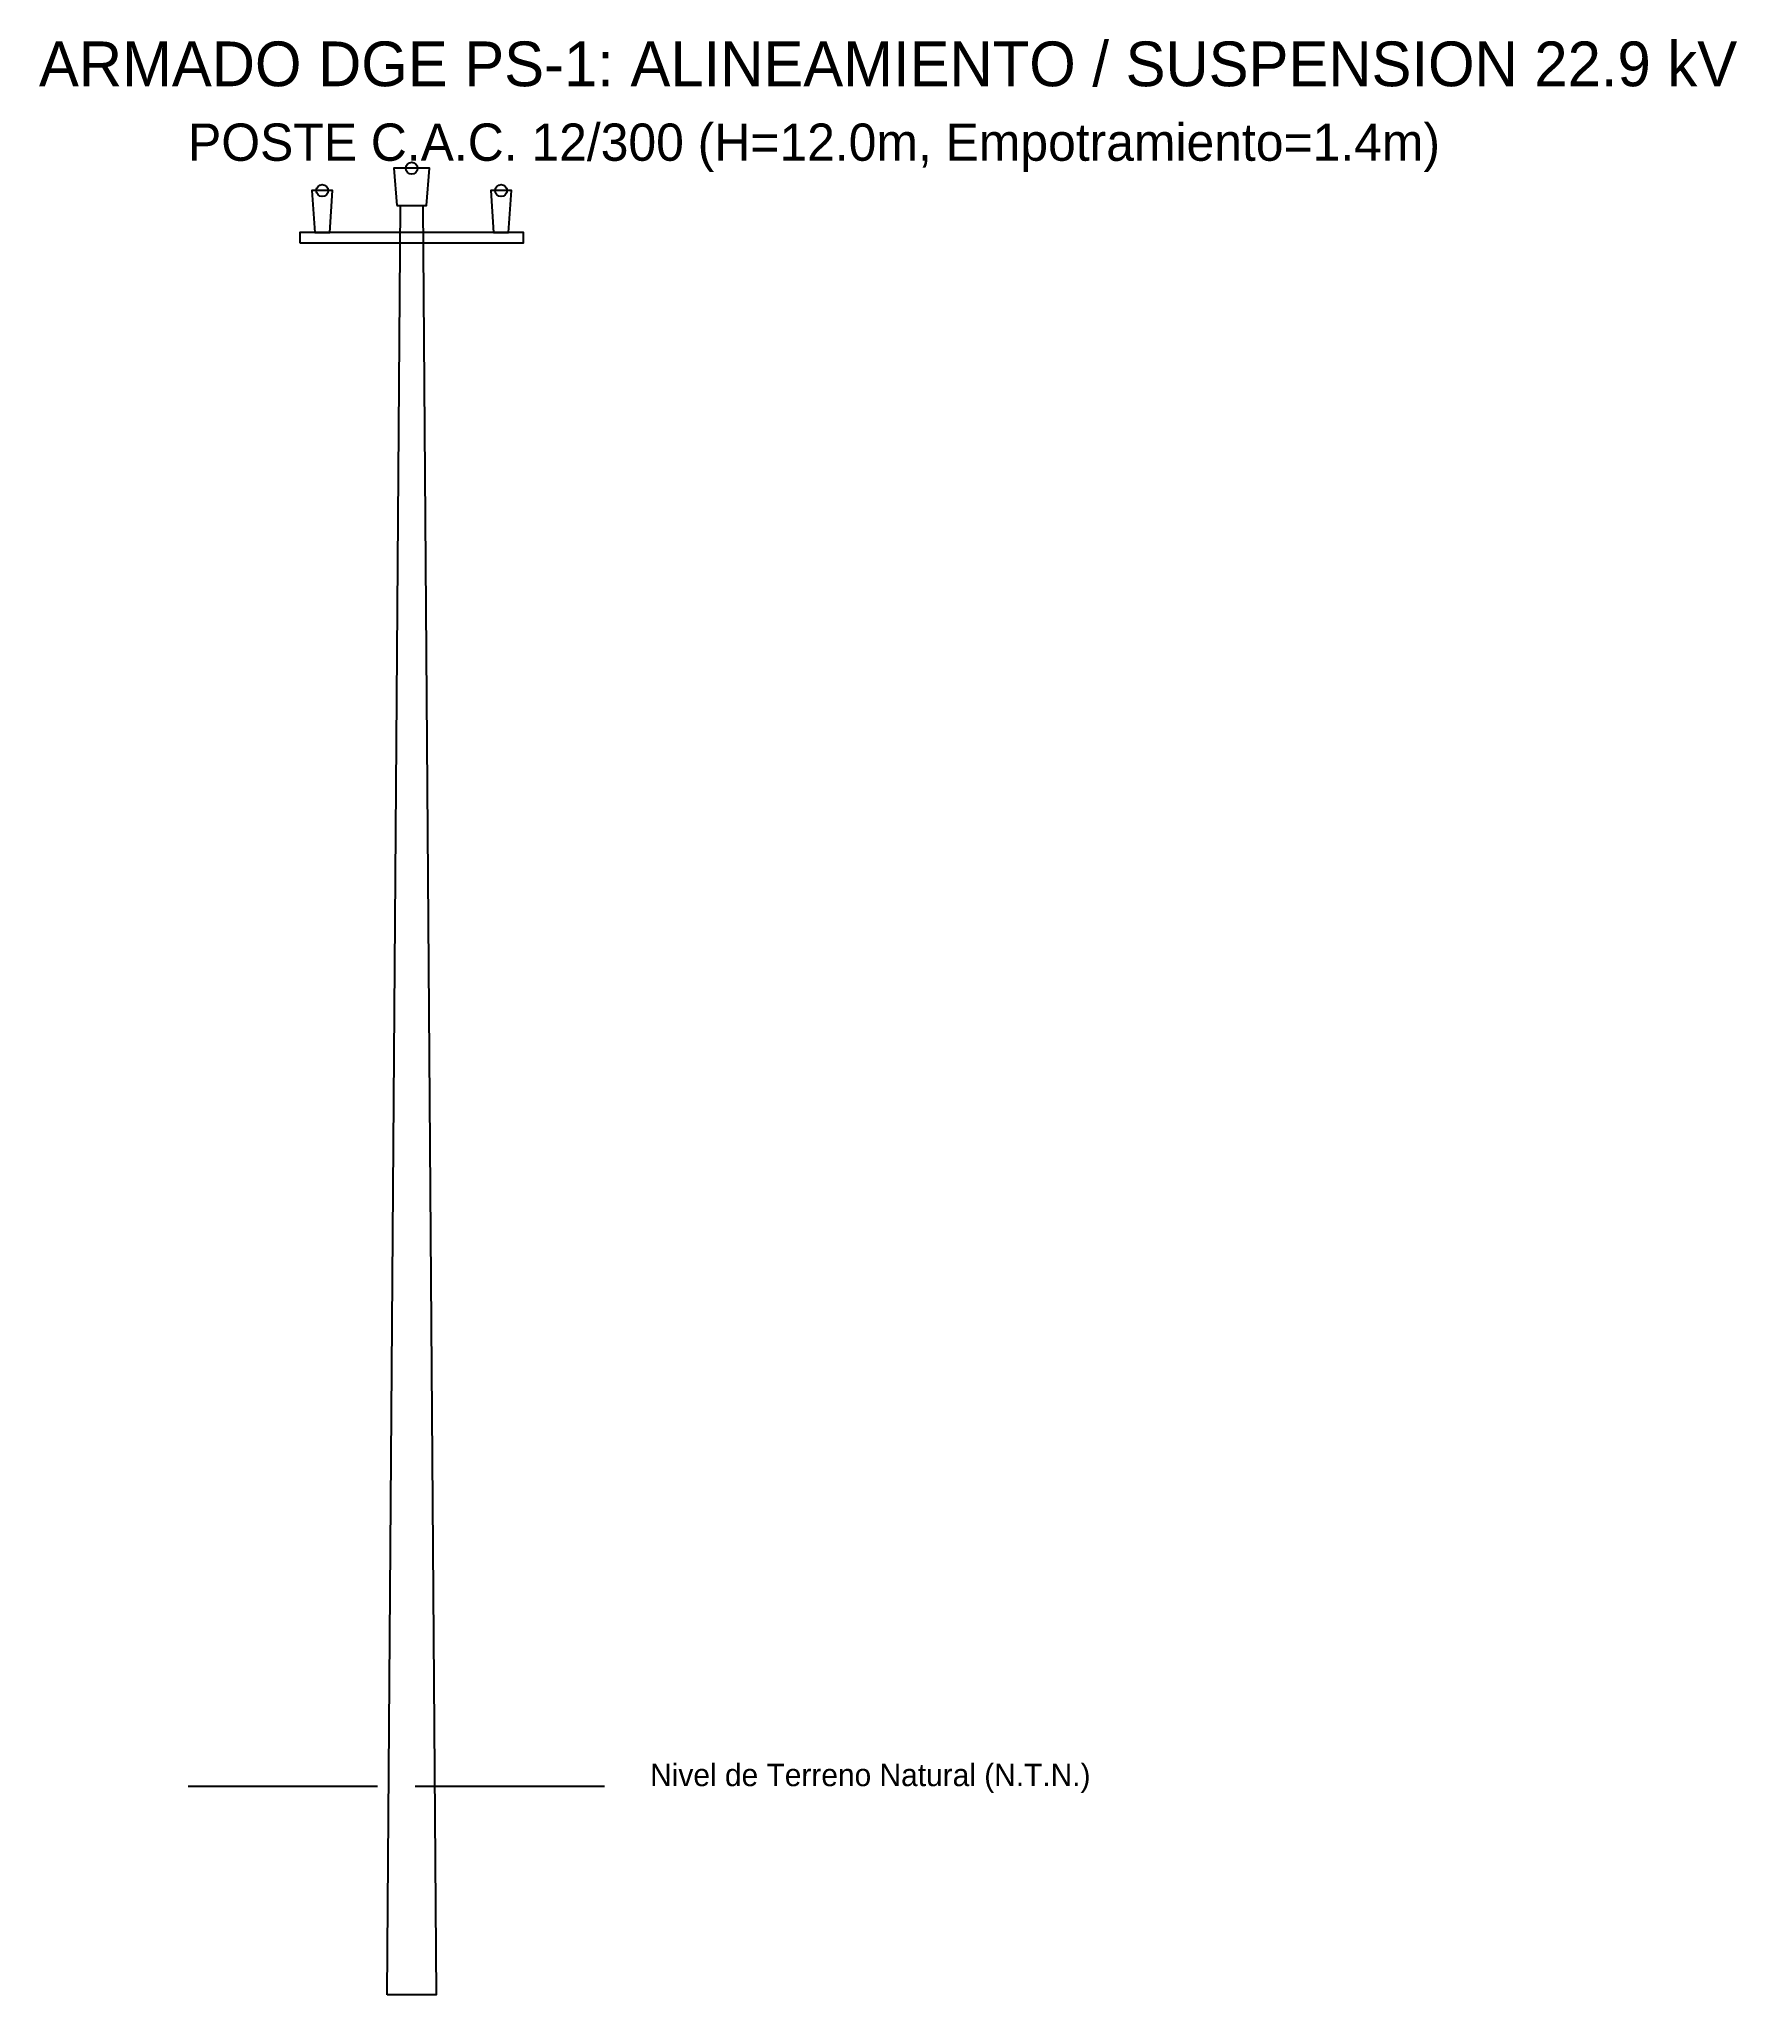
# Model space of a CAD drawing. Header units: metres. Extents: x -2.5 to 8.9, y 0 to 13.1.
import ezdxf

# ---------------------------------------------------------------- set-up
doc = ezdxf.new("R2010")
doc.units = ezdxf.units.M
doc.linetypes.add('DASHED', pattern=[1.524, 1.27, -0.254])
for name, color, linetype in [('AISLADORES_POLIMERICOS', 3, 'Continuous'), ('CONDUCTOR_FASE', 1, 'Continuous'), ('COTAS_Y_TEXTOS', 7, 'Continuous'), ('CRUCETA_Y_FERRETERIA', 2, 'Continuous'), ('ESTRUCTURA_POSTE', 4, 'Continuous')]:
    doc.layers.add(name, color=color, linetype=linetype)

msp = doc.modelspace()

# ---------------------------------------------------------------- linework, layer by layer
at = {"layer": 'AISLADORES_POLIMERICOS'}
for points in [[(-0.1, 12), (0.1, 12), (0.12, 12.25), (-0.12, 12.25), (-0.1, 12)], [(-0.65, 11.82), (-0.55, 11.82), (-0.53, 12.1), (-0.67, 12.1), (-0.65, 11.82)], [(0.55, 11.82), (0.65, 11.82), (0.67, 12.1), (0.53, 12.1), (0.55, 11.82)]]:
    msp.add_lwpolyline(points, close=True, dxfattribs=at)
at = {"layer": 'CONDUCTOR_FASE'}
for centre in [(0, 12.25), (-0.6, 12.1), (0.6, 12.1)]:
    msp.add_circle(centre, 0.04, dxfattribs=at)
at = {"layer": 'COTAS_Y_TEXTOS', "linetype": 'DASHED'}
msp.add_line((-1.5, 1.4), (1.5, 1.4), dxfattribs=at)
at = {"layer": 'CRUCETA_Y_FERRETERIA'}
msp.add_lwpolyline([(-0.75, 11.75), (0.75, 11.75), (0.75, 11.82), (-0.75, 11.82), (-0.75, 11.75)], close=True, dxfattribs=at)
at = {"layer": 'ESTRUCTURA_POSTE'}
msp.add_lwpolyline([(-0.165, 0), (-0.075, 12), (0.075, 12), (0.165, 0), (-0.165, 0)], close=True, dxfattribs=at)

# ---------------------------------------------------------------- texts
at = {"layer": 'COTAS_Y_TEXTOS'}
for s, height, p in [('ARMADO DGE PS-1: ALINEAMIENTO / SUSPENSION 22.9 kV', 0.3, (-2.5, 12.8)), ('POSTE C.A.C. 12/300 (H=12.0m, Empotramiento=1.4m)', 0.25, (-1.5, 12.3)), ('Nivel de Terreno Natural (N.T.N.)', 0.15, (1.6, 1.4))]:
    msp.add_text(s, height=height, dxfattribs=at).set_placement(p)

doc.saveas('drawing.dxf')
